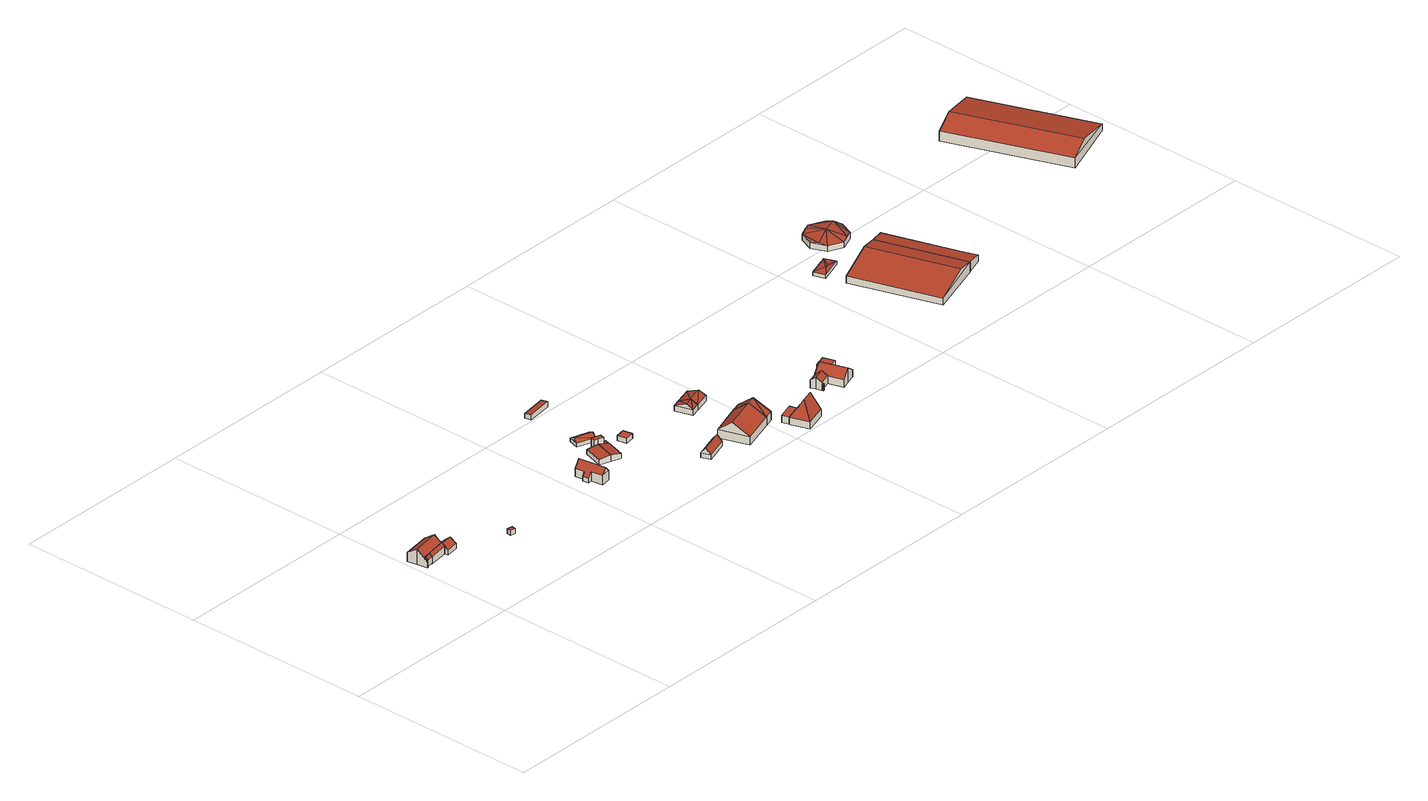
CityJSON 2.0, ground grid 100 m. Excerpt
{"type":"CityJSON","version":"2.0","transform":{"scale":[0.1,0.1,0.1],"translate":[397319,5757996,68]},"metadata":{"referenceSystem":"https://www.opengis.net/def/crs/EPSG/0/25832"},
"CityObjects":{
"building1":{"type":"Building","attributes":{"Gemeindeschluessel":"05515000","Geometrietyp2DReferenz":"3000","function":"51009_1610","roofType":"2100","measuredHeight":4.59},"geometry":[{"type":"Solid","lod":"2","boundaries":[[[[0,1,2,3]],[[4,5,1,0]],[[6,7,5,4]],[[3,2,7,6]],[[4,0,3,6]],[[1,5,7,2]]]],"semantics":{"surfaces":[{"type":"WallSurface"},{"type":"RoofSurface"},{"type":"GroundSurface"}],"values":[[0,0,0,0,1,2]]}}]},
"building2":{"type":"Building","attributes":{"Gemeindeschluessel":"05515000","Geometrietyp2DReferenz":"3000","function":"31001_1000"},"address":[{"country":"Germany","locality":"Münster","thoroughfareNumber":"28","thoroughfareName":"Bösenseller Straße"}],"children":["building2-1","building2-2"]},
"building2-1":{"type":"BuildingPart","attributes":{"roofType":"3100","measuredHeight":8.09},"parents":["building2"],"geometry":[{"type":"Solid","lod":"2","boundaries":[[[[8,9,10,11]],[[12,13,9,8]],[[14,15,13,12]],[[16,17,15,14]],[[18,19,17,16]],[[20,21,19,18]],[[22,23,21,20]],[[24,25,23,22]],[[26,27,25,24]],[[20,18,16,22]],[[14,12,8,11,26,24,22,16]],[[9,13,15,17,19,21,23,25,27,10]],[[27,26,11,10]]]],"semantics":{"surfaces":[{"type":"WallSurface"},{"type":"RoofSurface"},{"type":"GroundSurface"},{"type":"ClosureSurface"}],"values":[[0,0,0,0,0,0,0,0,0,1,1,2,3]]}}]},
"building2-2":{"type":"BuildingPart","attributes":{"roofType":"2100","measuredHeight":5.17},"parents":["building2"],"geometry":[{"type":"Solid","lod":"2","boundaries":[[[[4,11,10,28,6]],[[29,30,27,26,31]],[[32,33,30,29]],[[6,28,33,32]],[[29,31,4,6,32]],[[10,27,30,33,28]],[[11,4,31,26]],[[27,10,11,26]]]],"semantics":{"surfaces":[{"type":"WallSurface"},{"type":"RoofSurface"},{"type":"GroundSurface"},{"type":"ClosureSurface"}],"values":[[0,0,0,0,1,2,0,3]]}}]},
"building3":{"type":"Building","attributes":{"Gemeindeschluessel":"05515000","Geometrietyp2DReferenz":"3000","function":"31001_2460","roofType":"3100","measuredHeight":5.04},"geometry":[{"type":"Solid","lod":"2","boundaries":[[[[29,34,35,32]],[[36,37,34,29]],[[38,39,37,36]],[[40,41,39,38]],[[42,43,41,40]],[[44,45,43,42]],[[46,47,45,44]],[[32,35,47,46]],[[40,38,36,42]],[[29,32,46,44,42,36]],[[34,37,39,41,43,45,47,35]]]],"semantics":{"surfaces":[{"type":"WallSurface"},{"type":"RoofSurface"},{"type":"GroundSurface"}],"values":[[0,0,0,0,0,0,0,0,1,1,2]]}}]},
"building4":{"type":"Building","attributes":{"Gemeindeschluessel":"05515000","Geometrietyp2DReferenz":"3000","function":"31001_2500","roofType":"1000","measuredHeight":2.52},"address":[{"country":"Germany","locality":"Münster","thoroughfareNumber":"28a","thoroughfareName":"Bösenseller Straße"}],"geometry":[{"type":"Solid","lod":"2","boundaries":[[[[48,49,50,51]],[[52,53,49,48]],[[54,55,53,52]],[[51,50,55,54]],[[52,48,51,54]],[[49,53,55,50]]]],"semantics":{"surfaces":[{"type":"WallSurface"},{"type":"RoofSurface"},{"type":"GroundSurface"}],"values":[[0,0,0,0,1,2]]}}]},
"building5":{"type":"Building","attributes":{"Gemeindeschluessel":"05515000","Geometrietyp2DReferenz":"3000","function":"31001_1000","roofType":"5000","measuredHeight":8.02},"address":[{"country":"Germany","locality":"Münster","thoroughfareNumber":"12","thoroughfareName":"Bösenseller Straße"}],"geometry":[{"type":"Solid","lod":"2","boundaries":[[[[56,57,58,59]],[[60,61,57,56]],[[62,63,61,60]],[[64,65,63,62]],[[66,67,65,64]],[[68,69,67,66]],[[70,71,69,68]],[[59,58,71,70]],[[59,70,72,73]],[[56,73,72,68,66,64,62,60]],[[59,73,56]],[[68,72,70]],[[57,61,63,65,67,69,71,58]]]],"semantics":{"surfaces":[{"type":"WallSurface"},{"type":"RoofSurface"},{"type":"GroundSurface"}],"values":[[0,0,0,0,0,0,0,0,1,1,0,0,2]]}}]},
"building6":{"type":"Building","attributes":{"Gemeindeschluessel":"05515000","Geometrietyp2DReferenz":"3000","function":"51009_1610","roofType":"2100","measuredHeight":3.54},"geometry":[{"type":"Solid","lod":"2","boundaries":[[[[74,75,76,77]],[[78,79,75,74]],[[80,81,79,78]],[[82,83,81,80]],[[77,76,83,82]],[[80,78,74,77,82]],[[75,79,81,83,76]]]],"semantics":{"surfaces":[{"type":"WallSurface"},{"type":"RoofSurface"},{"type":"GroundSurface"}],"values":[[0,0,0,0,0,1,2]]}}]},
"building7":{"type":"Building","attributes":{"Gemeindeschluessel":"05515000","Geometrietyp2DReferenz":"3000","function":"31001_2700","roofType":"2100","measuredHeight":3.6},"geometry":[{"type":"Solid","lod":"2","boundaries":[[[[80,84,85,82]],[[86,87,84,80]],[[88,89,87,86]],[[90,91,89,88]],[[82,85,91,90]],[[88,86,80,82,90]],[[84,87,89,91,85]]]],"semantics":{"surfaces":[{"type":"WallSurface"},{"type":"RoofSurface"},{"type":"GroundSurface"}],"values":[[0,0,0,0,0,1,2]]}}]},
"building8":{"type":"Building","attributes":{"Gemeindeschluessel":"05515000","Geometrietyp2DReferenz":"3000","function":"31001_2700","roofType":"9999","measuredHeight":6},"geometry":[{"type":"Solid","lod":"2","boundaries":[[[[92,93,94,95,96]],[[94,97,79,95]],[[93,98,97,94]],[[92,99,98,93]],[[96,81,99,92]],[[95,79,81,96]],[[97,98,99,81,79]]]],"semantics":{"surfaces":[{"type":"RoofSurface"},{"type":"WallSurface"},{"type":"GroundSurface"}],"values":[[0,1,1,1,1,1,2]]}}]},
"building9":{"type":"Building","attributes":{"Gemeindeschluessel":"05515000","Geometrietyp2DReferenz":"3000","function":"31001_2700","roofType":"3100","measuredHeight":3.4},"geometry":[{"type":"Solid","lod":"2","boundaries":[[[[100,101,102,103]],[[104,105,101,100]],[[106,107,105,104]],[[103,102,107,106]],[[100,108,104]],[[106,109,103]],[[103,109,108]],[[108,100,103]],[[109,106,104]],[[104,108,109]],[[101,105,107,102]]]],"semantics":{"surfaces":[{"type":"WallSurface"},{"type":"RoofSurface"},{"type":"GroundSurface"}],"values":[[0,0,0,0,0,0,1,1,1,1,2]]}}]},
"building10":{"type":"Building","attributes":{"Gemeindeschluessel":"05515000","Geometrietyp2DReferenz":"3000","function":"51009_1610","roofType":"1000","measuredHeight":2.23},"geometry":[{"type":"Solid","lod":"2","boundaries":[[[[110,99,111,112]],[[113,98,99,110]],[[114,115,98,113]],[[112,111,115,114]],[[113,110,112,114]],[[99,98,115,111]]]],"semantics":{"surfaces":[{"type":"WallSurface"},{"type":"RoofSurface"},{"type":"GroundSurface"}],"values":[[0,0,0,0,1,2]]}}]},
"building11":{"type":"Building","attributes":{"Gemeindeschluessel":"05515000","Geometrietyp2DReferenz":"3000","function":"31001_2700","roofType":"1000","measuredHeight":2.64},"geometry":[{"type":"Solid","lod":"2","boundaries":[[[[116,117,118,119]],[[120,121,117,116]],[[122,123,121,120]],[[119,118,123,122]],[[120,116,119,122]],[[117,121,123,118]]]],"semantics":{"surfaces":[{"type":"WallSurface"},{"type":"RoofSurface"},{"type":"GroundSurface"}],"values":[[0,0,0,0,1,2]]}}]},
"building12":{"type":"Building","attributes":{"Gemeindeschluessel":"05515000","Geometrietyp2DReferenz":"3000","function":"31001_2700","roofType":"2100","measuredHeight":2.79},"geometry":[{"type":"Solid","lod":"2","boundaries":[[[[124,125,126,127]],[[128,129,125,124]],[[130,131,129,128]],[[127,126,131,130]],[[128,124,127,130]],[[125,129,131,126]]]],"semantics":{"surfaces":[{"type":"WallSurface"},{"type":"RoofSurface"},{"type":"GroundSurface"}],"values":[[0,0,0,0,1,2]]}}]},
"building13":{"type":"Building","attributes":{"Gemeindeschluessel":"05515000","Geometrietyp2DReferenz":"3000","function":"31001_2700","roofType":"3100","measuredHeight":5.43},"geometry":[{"type":"Solid","lod":"2","boundaries":[[[[132,133,134,135]],[[136,137,133,132]],[[138,139,137,136]],[[135,134,139,138]],[[132,140,136]],[[138,141,135]],[[135,141,140,132]],[[136,140,141,138]],[[133,137,139,134]]]],"semantics":{"surfaces":[{"type":"WallSurface"},{"type":"RoofSurface"},{"type":"GroundSurface"}],"values":[[0,0,0,0,0,0,1,1,2]]}}]},
"building14":{"type":"Building","attributes":{"Gemeindeschluessel":"05515000","Geometrietyp2DReferenz":"3000","function":"31001_2700","roofType":"3100","measuredHeight":9.73},"geometry":[{"type":"Solid","lod":"2","boundaries":[[[[142,143,144,145]],[[146,147,143,142]],[[148,149,147,146]],[[145,144,149,148]],[[142,150,146]],[[148,151,145]],[[145,151,150,142]],[[146,150,151,148]],[[143,147,149,144]]]],"semantics":{"surfaces":[{"type":"WallSurface"},{"type":"RoofSurface"},{"type":"GroundSurface"}],"values":[[0,0,0,0,0,0,1,1,2]]}}]},
"building15":{"type":"Building","attributes":{"Gemeindeschluessel":"05515000","Geometrietyp2DReferenz":"3000","function":"31001_2700","roofType":"3100","measuredHeight":5.35},"geometry":[{"type":"Solid","lod":"2","boundaries":[[[[152,153,154,155]],[[156,157,153,152]],[[158,159,157,156]],[[155,154,159,158]],[[152,160,156]],[[158,161,155]],[[152,155,161]],[[161,160,152]],[[160,161,158]],[[158,156,160]],[[153,157,159,154]]]],"semantics":{"surfaces":[{"type":"WallSurface"},{"type":"RoofSurface"},{"type":"GroundSurface"}],"values":[[0,0,0,0,0,0,1,1,1,1,2]]}}]},
"building16":{"type":"Building","attributes":{"Gemeindeschluessel":"05515000","Geometrietyp2DReferenz":"3000","function":"31001_2700","roofType":"3100","measuredHeight":9.88},"geometry":[{"type":"Solid","lod":"2","boundaries":[[[[162,163,149,164]],[[165,166,163,162]],[[167,144,166,165]],[[164,149,144,167]],[[162,168,165]],[[167,169,164]],[[169,168,162]],[[162,164,169]],[[167,165,168]],[[168,169,167]],[[163,166,144,149]]]],"semantics":{"surfaces":[{"type":"WallSurface"},{"type":"RoofSurface"},{"type":"GroundSurface"}],"values":[[0,0,0,0,0,0,1,1,1,1,2]]}}]},
"building17":{"type":"Building","attributes":{"Gemeindeschluessel":"05515000","Geometrietyp2DReferenz":"3000","function":"51009_1610","roofType":"3100","measuredHeight":5.26},"geometry":[{"type":"Solid","lod":"2","boundaries":[[[[170,171,159,172]],[[173,174,171,170]],[[175,154,174,173]],[[172,159,154,175]],[[170,176,173]],[[175,177,172]],[[177,176,170]],[[170,172,177]],[[175,173,176]],[[176,177,175]],[[171,174,154,159]]]],"semantics":{"surfaces":[{"type":"WallSurface"},{"type":"RoofSurface"},{"type":"GroundSurface"}],"values":[[0,0,0,0,0,0,1,1,1,1,2]]}}]},
"building18":{"type":"Building","attributes":{"Gemeindeschluessel":"05515000","Geometrietyp2DReferenz":"3000","function":"31001_1000","roofType":"5000","measuredHeight":11.55},"address":[{"country":"Germany","locality":"Münster","thoroughfareNumber":"10","thoroughfareName":"Bösenseller Straße"}],"geometry":[{"type":"Solid","lod":"2","boundaries":[[[[178,179,180,181]],[[182,183,179,178]],[[184,185,183,182]],[[186,187,185,184]],[[188,189,187,186]],[[190,191,189,188]],[[192,193,191,190]],[[181,180,193,192]],[[194,195,192,190,196]],[[197,198,196,190,188,199]],[[188,186,199]],[[199,186,184,197]],[[197,184,182,198]],[[196,198,182,178,194]],[[194,178,181,195]],[[181,192,195]],[[179,183,185,187,189,191,193,180]]]],"semantics":{"surfaces":[{"type":"WallSurface"},{"type":"RoofSurface"},{"type":"GroundSurface"}],"values":[[0,0,0,0,0,0,0,0,1,1,1,1,1,1,1,0,2]]}}]},
"building19":{"type":"Building","attributes":{"Gemeindeschluessel":"05515000","Geometrietyp2DReferenz":"3000","function":"31001_1000"},"address":[{"country":"Germany","locality":"Münster","thoroughfareNumber":"8","thoroughfareName":"Bösenseller Straße"}],"children":["building19-1","building19-2"]},
"building19-1":{"type":"BuildingPart","attributes":{"roofType":"3100","measuredHeight":6.25},"parents":["building19"],"geometry":[{"type":"Solid","lod":"2","boundaries":[[[[200,201,202,203,204]],[[205,206,201,200]],[[207,208,206,205]],[[209,210,208,207]],[[211,212,210,209]],[[213,214,215,212,211]],[[207,205,200,204,216,209]],[[213,211,209,216]],[[202,201,206,208,210,212,215,217]],[[203,218,216,204]],[[202,217,218,203]],[[214,213,216,218]],[[215,214,218,217]]]],"semantics":{"surfaces":[{"type":"WallSurface"},{"type":"RoofSurface"},{"type":"GroundSurface"},{"type":"ClosureSurface"}],"values":[[0,0,0,0,0,0,1,1,2,0,3,0,3]]}}]},
"building19-2":{"type":"BuildingPart","attributes":{"roofType":"3100","measuredHeight":7.54},"parents":["building19"],"geometry":[{"type":"Solid","lod":"2","boundaries":[[[[219,220,215,214]],[[221,222,220,219]],[[223,224,222,221]],[[225,226,224,223]],[[227,228,226,225]],[[229,230,228,227]],[[231,232,230,229]],[[233,234,232,231]],[[235,202,234,233]],[[203,202,235]],[[229,227,225,223,221,231]],[[219,214,218,203,235,233,231,221]],[[217,215,220,222,224,226,228,230,232,234,202]],[[217,202,203,218]],[[215,217,218,214]]]],"semantics":{"surfaces":[{"type":"WallSurface"},{"type":"RoofSurface"},{"type":"GroundSurface"},{"type":"ClosureSurface"}],"values":[[0,0,0,0,0,0,0,0,0,0,1,1,2,3,3]]}}]},
"building20":{"type":"Building","attributes":{"Gemeindeschluessel":"05515000","Geometrietyp2DReferenz":"3000","function":"31001_2460","roofType":"1000","measuredHeight":2.56},"geometry":[{"type":"Solid","lod":"2","boundaries":[[[[236,237,224,238]],[[239,240,237,236]],[[241,242,240,239]],[[243,228,242,241]],[[244,226,228,243]],[[238,224,226,244]],[[243,241,239,236,238,244]],[[237,240,242,228,226,224]]]],"semantics":{"surfaces":[{"type":"WallSurface"},{"type":"RoofSurface"},{"type":"GroundSurface"}],"values":[[0,0,0,0,0,0,1,2]]}}]},
"building21":{"type":"Building","attributes":{"Gemeindeschluessel":"05515000","Geometrietyp2DReferenz":"3000","function":"51003_1201","roofType":"3200","measuredHeight":2.66},"geometry":[{"type":"Solid","lod":"2","boundaries":[[[[245,246,247,248]],[[249,250,246,245]],[[251,252,250,249]],[[248,247,252,251]],[[245,253,249]],[[251,254,248]],[[248,254,253]],[[253,245,248]],[[253,254,251]],[[251,249,253]],[[246,250,252,247]]]],"semantics":{"surfaces":[{"type":"WallSurface"},{"type":"RoofSurface"},{"type":"GroundSurface"}],"values":[[0,0,0,0,1,1,1,1,1,1,2]]}}]},
"building22":{"type":"Building","attributes":{"Gemeindeschluessel":"05515000","Geometrietyp2DReferenz":"3000","function":"31001_2700","roofType":"3100","measuredHeight":7.59},"address":[{"country":"Germany","locality":"Münster","thoroughfareNumber":"6","thoroughfareName":"Bösenseller Straße"}],"geometry":[{"type":"Solid","lod":"2","boundaries":[[[[255,256,257,258]],[[259,260,256,255]],[[261,262,260,259]],[[258,257,262,261]],[[255,263,259]],[[261,264,258]],[[258,264,263,255]],[[259,263,264,261]],[[256,260,262,257]]]],"semantics":{"surfaces":[{"type":"WallSurface"},{"type":"RoofSurface"},{"type":"GroundSurface"}],"values":[[0,0,0,0,0,0,1,1,2]]}}]},
"building23":{"type":"Building","attributes":{"Gemeindeschluessel":"05515000","Geometrietyp2DReferenz":"3000","function":"31001_2700","roofType":"5000","measuredHeight":5.47},"geometry":[{"type":"Solid","lod":"2","boundaries":[[[[265,266,267,268]],[[269,270,266,265]],[[271,272,270,269]],[[273,274,272,271]],[[275,276,274,273]],[[277,278,276,275]],[[279,280,278,277]],[[268,267,280,279]],[[275,273,281]],[[282,275,281]],[[281,283,282]],[[277,282,283]],[[279,277,283]],[[283,284,279]],[[283,285,265]],[[284,283,265]],[[265,268,284]],[[281,271,269]],[[283,281,269]],[[269,285,283]],[[271,281,273]],[[275,282,277]],[[265,285,269]],[[279,284,268]],[[266,270,272,274,276,278,280,267]]]],"semantics":{"surfaces":[{"type":"WallSurface"},{"type":"RoofSurface"},{"type":"GroundSurface"}],"values":[[0,0,0,0,0,0,0,0,1,1,1,1,1,1,1,1,1,1,1,1,0,0,0,0,2]]}}]},
"building24":{"type":"Building","attributes":{"Gemeindeschluessel":"05515000","Geometrietyp2DReferenz":"3000","function":"31001_2700","roofType":"2100","measuredHeight":5.09},"geometry":[{"type":"Solid","lod":"2","boundaries":[[[[286,287,288,289]],[[290,291,287,286]],[[292,293,291,290]],[[294,295,293,292]],[[296,297,295,294]],[[298,299,297,296]],[[289,288,299,298]],[[296,294,292,290,286,289,298]],[[287,291,293,295,297,299,288]]]],"semantics":{"surfaces":[{"type":"WallSurface"},{"type":"RoofSurface"},{"type":"GroundSurface"}],"values":[[0,0,0,0,0,0,0,1,2]]}}]},
"building25":{"type":"Building","attributes":{"Gemeindeschluessel":"05515000","Geometrietyp2DReferenz":"3000","function":"31001_2700","roofType":"3100","measuredHeight":8.71},"geometry":[{"type":"Solid","lod":"2","boundaries":[[[[300,301,302,303]],[[304,305,301,300]],[[306,307,305,304]],[[303,302,307,306]],[[300,308,304]],[[306,309,303]],[[303,309,308,300]],[[304,308,309,306]],[[301,305,307,302]]]],"semantics":{"surfaces":[{"type":"WallSurface"},{"type":"RoofSurface"},{"type":"GroundSurface"}],"values":[[0,0,0,0,0,0,1,1,2]]}}]}
},
"vertices":[
[30,507,70],[30,507,24],[33,490,24],[33,490,57],[64,513,70],[64,513,24],[67,496,57],[67,496,24],
[30,507,64],[30,507,18],[64,513,18],[64,513,64],[33,490,48],[33,490,18],[27,489,48],[27,489,18],[18,544,99],[18,544,18],[9,597,64],[9,597,18],[157,623,64],[157,623,18],[166,570,99],[166,570,18],[168,559,89],[168,559,18],[173,532,64],[173,532,18],
[67,496,18],[176,515,57],[176,515,18],[173,532,70],[171,514,57],[171,514,18],
[176,515,17],[171,514,17],[174,527,67],[174,527,17],[168,559,42],[168,559,17],[231,570,42],[231,570,17],[237,538,67],[237,538,17],[243,506,42],[243,506,17],[174,494,42],[174,494,17],
[503,408,32],[503,408,7],[530,405,7],[530,405,32],[506,430,32],[506,430,7],[533,426,32],[533,426,7],
[1107,385,58],[1107,385,8],[1157,393,8],[1157,393,60],[1098,445,58],[1098,445,8],[1078,442,33],[1078,442,8],[1073,475,33],[1073,475,8],[1087,477,51],[1087,477,8],[1079,526,51],[1079,526,8],[1135,534,60],[1135,534,8],[1110,531,89],[1132,389,89],
[1260,616,33],[1260,616,9],[1228,511,9],[1228,511,34],[1297,604,40],[1297,604,9],[1317,598,44],[1317,598,9],[1284,493,44],[1284,493,9],
[1317,598,8],[1284,493,8],[1345,589,38],[1345,589,8],[1370,582,33],[1370,582,8],[1337,476,33],[1337,476,8],
[1345,589,69],[1352,612,69],[1304,628,69],[1297,604,69],[1317,598,69],[1304,628,9],[1352,612,9],[1345,589,9],
[1272,687,31],[1272,687,11],[1368,657,11],[1368,657,31],[1289,742,31],[1289,742,11],[1385,712,31],[1385,712,11],[1281,715,45],[1376,684,45],
[1345,589,31],[1370,582,9],[1370,582,31],[1352,612,31],[1377,605,31],[1377,605,9],
[1490,600,35],[1490,600,9],[1441,591,9],[1441,591,35],[1499,550,35],[1499,550,9],[1449,542,35],[1449,542,9],
[1302,1030,38],[1302,1030,15],[1306,994,15],[1306,994,43],[1438,1051,38],[1438,1051,15],[1443,1015,43],[1443,1015,15],
[1597,161,33],[1597,161,9],[1721,202,9],[1721,202,33],[1581,209,33],[1581,209,9],[1705,250,33],[1705,250,9],[1589,185,63],[1713,226,63],
[1813,114,51],[1813,114,7],[1991,172,7],[1991,172,51],[1762,268,51],[1762,268,7],[1940,327,51],[1940,327,7],[1785,198,105],[1963,256,105],
[1839,483,32],[1839,483,3],[1885,497,3],[1885,497,32],[1812,574,32],[1812,574,3],[1858,587,32],[1858,587,3],[1830,514,56],[1875,528,56],
[1987,342,52],[1987,342,7],[1940,327,52],[2038,188,52],[2038,188,7],[1991,172,52],[2010,272,106],[1963,256,106],
[1942,612,33],[1942,612,3],[1858,587,33],[1971,522,33],[1971,522,3],[1885,497,33],[1960,556,55],[1874,531,55],
[2097,2,45],[2097,2,8],[2211,38,8],[2211,38,45],[2064,101,45],[2064,101,8],[2066,101,45],[2066,101,8],[2054,136,45],[2054,136,8],[2106,154,45],[2106,154,8],[2118,118,45],[2118,118,8],[2179,137,45],[2179,137,8],[2130,67,123],[2195,88,123],[2100,82,87],[2100,84,86],[2100,83,87],[2089,119,86],
[2380,180,54],[2380,180,14],[2438,199,14],[2438,199,52],[2438,199,54],[2383,172,47],[2383,172,14],[2379,170,47],[2379,170,14],[2368,206,76],[2368,206,14],[2359,233,54],[2359,233,14],[2420,253,54],[2420,253,52],[2420,253,14],[2429,226,76],[2429,226,14],[2429,226,52],
[2418,259,52],[2418,259,14],[2464,274,89],[2464,274,14],[2507,289,55],[2507,289,14],[2511,290,52],[2511,290,14],[2521,260,52],[2521,260,14],[2556,152,53],[2556,152,14],[2510,137,89],[2510,137,14],[2463,121,52],[2463,121,14],[2438,199,53],
[2498,318,39],[2498,318,14],[2507,289,39],[2562,339,39],[2562,339,14],[2582,280,39],[2582,280,14],[2521,260,39],[2511,290,39],
[3134,826,18],[3134,826,1],[3259,869,1],[3259,869,18],[3114,888,18],[3114,888,1],[3239,930,18],[3239,930,1],[3176,865,27],[3198,872,27],
[3608,371,57],[3608,371,2],[3462,830,2],[3462,830,57],[3313,271,38],[3313,271,2],[3166,730,38],[3166,730,2],[3509,338,77],[3363,796,77],
[3312,1125,34],[3312,1125,3],[3280,1049,3],[3280,1049,34],[3389,1157,34],[3389,1157,3],[3466,1124,34],[3466,1124,3],[3497,1047,34],[3497,1047,3],[3465,971,34],[3465,971,3],[3388,939,34],[3388,939,3],[3311,972,34],[3311,972,3],[3482,1086,41],[3426,955,41],[3389,1048,58],[3296,1010,41],[3351,1141,41],
[3461,831,55],[3461,831,4],[3462,830,4],[3462,830,55],[3551,862,39],[3551,862,4],[3676,469,39],[3676,469,4],[3678,470,38],[3678,470,4],[3700,403,38],[3700,403,4],[3608,371,55],[3608,371,4],
[4925,734,40],[4925,734,5],[4693,1352,5],[4693,1352,40],[4599,612,57],[4599,612,5],[4367,1229,57],[4367,1229,5],[4715,655,92],[4483,1273,92]
]}
